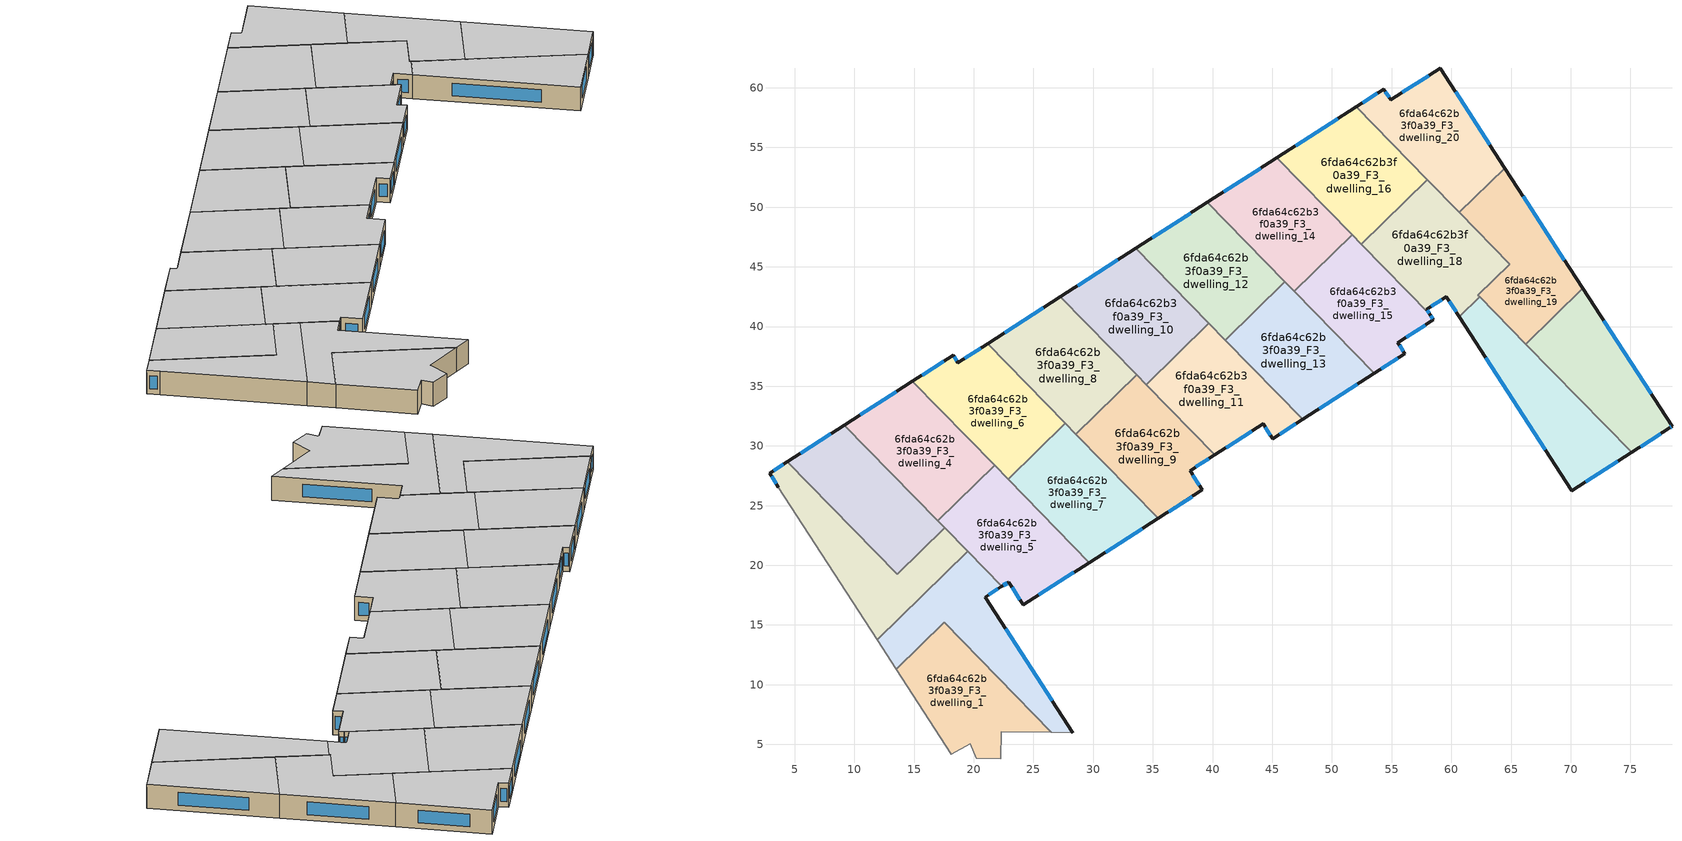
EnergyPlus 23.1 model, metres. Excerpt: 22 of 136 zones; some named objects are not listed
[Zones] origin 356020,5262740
6fda64c62b3f0a39_F3_dwelling_0
 floor to 6fda64c62b3f0a39_F2_dwelling_0 (EU_floor_Construction): 17.55,23.14 19.48,21.17 11.9,13.77 3.63,26.55 2.89,27.71 4.38,28.67 13.57,19.25 z9
 wall outside (EU_wall_Construction): 4.38,28.67 2.89,27.71 3.63,26.55 z9:12
 wall to 6fda64c62b3f0a39_F3_dwelling_2 (EU_wall_Construction): 17.55,23.14 13.57,19.25 4.38,28.67 z9:12
 wall to 6fda64c62b3f0a39_F3_dwelling_3 (EU_wall_Construction): 11.9,13.77 19.48,21.17 z9:12
 wall adiabatic (EU_wall_Construction): 3.63,26.55 11.9,13.77 z9:12
 wall to 6fda64c62b3f0a39_F3_dwelling_5 (EU_wall_Construction): 19.48,21.17 17.55,23.14 z9:12
 window (EU_Window_Construction): 3.06,27.44 3.46,26.82 / 4.03,28.45 3.24,27.94 z9.7:11.3
 ceiling to 6fda64c62b3f0a39_F4_dwelling_0 (EU_floor_Construction): 19.48,21.17 17.55,23.14 13.57,19.25 4.38,28.67 2.89,27.71 3.63,26.55 11.9,13.77 z12
6fda64c62b3f0a39_F3_dwelling_1
 floor to 6fda64c62b3f0a39_F2_dwelling_1 (EU_floor_Construction): 17.51,15.22 26.51,6.01 22.31,6.05 22.27,3.79 20.19,3.86 19.7,5.07 18.12,4.17 13.5,11.3 z9
 wall adiabatic (EU_wall_Construction): 13.5,11.3 18.12,4.17 19.7,5.07 20.19,3.86 22.27,3.79 22.31,6.05 26.51,6.01 z9:12
 wall to 6fda64c62b3f0a39_F3_dwelling_3 (EU_wall_Construction): 26.51,6.01 17.51,15.22 13.5,11.3 z9:12
 ceiling to 6fda64c62b3f0a39_F4_dwelling_1 (EU_floor_Construction): 26.51,6.01 17.51,15.22 13.5,11.3 18.12,4.17 19.7,5.07 20.19,3.86 22.27,3.79 22.31,6.05 z12
6fda64c62b3f0a39_F3_dwelling_10
 floor to 6fda64c62b3f0a39_F2_dwelling_10 (EU_floor_Construction): 33.55,46.54 39.69,40.26 34.43,35.12 27.24,42.48 z9
 wall outside (EU_wall_Construction): 33.55,46.54 27.24,42.48 z9:12
 wall to 6fda64c62b3f0a39_F3_dwelling_11 (EU_wall_Construction): 34.43,35.12 39.69,40.26 z9:12
 wall to 6fda64c62b3f0a39_F3_dwelling_12 (EU_wall_Construction): 39.69,40.26 33.55,46.54 z9:12
 wall to 6fda64c62b3f0a39_F3_dwelling_8 (EU_wall_Construction): 27.24,42.48 33.63,35.94 z9:12
 wall to 6fda64c62b3f0a39_F3_dwelling_9 (EU_wall_Construction): 33.63,35.94 34.43,35.12 z9:12
 window (EU_Window_Construction): 32.07,45.59 28.73,43.44 z9.7:11.3
 ceiling to 6fda64c62b3f0a39_F4_dwelling_10 (EU_floor_Construction): 39.69,40.26 33.55,46.54 27.24,42.48 34.43,35.12 z12
6fda64c62b3f0a39_F3_dwelling_11
 floor to 6fda64c62b3f0a39_F2_dwelling_11 (EU_floor_Construction): 39.69,40.26 47.54,32.22 45.03,30.61 44.24,31.86 40.17,29.25 34.43,35.12 z9
 wall outside (EU_wall_Construction): 40.17,29.25 44.24,31.86 45.03,30.61 47.54,32.22 z9:12
 wall to 6fda64c62b3f0a39_F3_dwelling_9 (EU_wall_Construction): 34.43,35.12 40.17,29.25 z9:12
 wall to 6fda64c62b3f0a39_F3_dwelling_13 (EU_wall_Construction): 47.54,32.22 41.05,38.87 z9:12
 wall to 6fda64c62b3f0a39_F3_dwelling_12 (EU_wall_Construction): 41.05,38.87 39.69,40.26 z9:12
 window (EU_Window_Construction): 41.13,29.86 43.28,31.24 / 45.62,30.99 46.95,31.84 / 44.42,31.56 44.85,30.9 z9.7:11.3
 ceiling to 6fda64c62b3f0a39_F4_dwelling_11 (EU_floor_Construction): 45.03,30.61 47.54,32.22 39.69,40.26 34.43,35.12 40.17,29.25 44.24,31.86 z12
6fda64c62b3f0a39_F3_dwelling_12
 floor to 6fda64c62b3f0a39_F2_dwelling_12 (EU_floor_Construction): 39.57,50.4 46.05,43.76 41.05,38.87 33.55,46.54 z9
 wall outside (EU_wall_Construction): 39.57,50.4 33.55,46.54 z9:12
 wall to 6fda64c62b3f0a39_F3_dwelling_13 (EU_wall_Construction): 41.05,38.87 46.05,43.76 z9:12
 wall to 6fda64c62b3f0a39_F3_dwelling_14 (EU_wall_Construction): 46.05,43.76 39.57,50.4 z9:12
 window (EU_Window_Construction): 38.15,49.49 34.97,47.45 z9.7:11.3
 ceiling to 6fda64c62b3f0a39_F4_dwelling_12 (EU_floor_Construction): 46.05,43.76 39.57,50.4 33.55,46.54 41.05,38.87 z12
6fda64c62b3f0a39_F3_dwelling_13
 floor to 6fda64c62b3f0a39_F2_dwelling_13 (EU_floor_Construction): 46.05,43.76 53.55,36.08 47.54,32.22 41.05,38.87 z9
 wall outside (EU_wall_Construction): 47.54,32.22 53.55,36.08 z9:12
 wall to 6fda64c62b3f0a39_F3_dwelling_15 (EU_wall_Construction): 53.55,36.08 46.83,42.96 z9:12
 wall to 6fda64c62b3f0a39_F3_dwelling_14 (EU_wall_Construction): 46.83,42.96 46.05,43.76 z9:12
 window (EU_Window_Construction): 48.95,33.13 52.14,35.18 z9.7:11.3
 ceiling to 6fda64c62b3f0a39_F4_dwelling_13 (EU_floor_Construction): 53.55,36.08 46.05,43.76 41.05,38.87 47.54,32.22 z12
6fda64c62b3f0a39_F3_dwelling_14
 floor to 6fda64c62b3f0a39_F2_dwelling_14 (EU_floor_Construction): 45.39,54.15 51.68,47.7 46.83,42.96 39.57,50.4 z9
 wall outside (EU_wall_Construction): 45.39,54.15 39.57,50.4 z9:12
 wall to 6fda64c62b3f0a39_F3_dwelling_15 (EU_wall_Construction): 46.83,42.96 51.68,47.7 z9:12
 wall to 6fda64c62b3f0a39_F3_dwelling_16 (EU_wall_Construction): 51.68,47.7 45.39,54.15 z9:12
 window (EU_Window_Construction): 44.02,53.27 40.93,51.28 z9.7:11.3
 ceiling to 6fda64c62b3f0a39_F4_dwelling_14 (EU_floor_Construction): 51.68,47.7 45.39,54.15 39.57,50.4 46.83,42.96 z12
6fda64c62b3f0a39_F3_dwelling_15
 floor to 6fda64c62b3f0a39_F2_dwelling_15 (EU_floor_Construction): 58.2,41.03 58.5,40.56 55.53,38.64 56.11,37.74 53.55,36.08 46.83,42.96 51.68,47.7 z9
 wall outside (EU_wall_Construction): 53.55,36.08 56.11,37.74 55.53,38.64 58.5,40.56 58.2,41.03 z9:12
 wall to 6fda64c62b3f0a39_F3_dwelling_18 (EU_wall_Construction): 58.2,41.03 52.46,46.9 z9:12
 wall to 6fda64c62b3f0a39_F3_dwelling_16 (EU_wall_Construction): 52.46,46.9 51.68,47.7 z9:12
 window (EU_Window_Construction): 55.97,37.95 55.66,38.43 / 54.15,36.47 55.51,37.35 / 58.43,40.67 58.27,40.92 / 56.22,39.09 57.8,40.11 z9.7:11.3
 ceiling to 6fda64c62b3f0a39_F4_dwelling_15 (EU_floor_Construction): 56.11,37.74 55.53,38.64 58.5,40.56 58.2,41.03 51.68,47.7 46.83,42.96 53.55,36.08 z12
6fda64c62b3f0a39_F3_dwelling_16
 floor to 6fda64c62b3f0a39_F2_dwelling_16 (EU_floor_Construction): 52.03,58.41 58,52.3 52.47,46.9 45.39,54.15 z9
 wall outside (EU_wall_Construction): 52.03,58.41 45.39,54.15 z9:12
 wall to 6fda64c62b3f0a39_F3_dwelling_18 (EU_wall_Construction): 52.47,46.9 58,52.3 z9:12
 wall to 6fda64c62b3f0a39_F3_dwelling_20 (EU_wall_Construction): 58,52.3 52.03,58.41 z9:12
 window (EU_Window_Construction): 50.47,57.41 46.95,55.15 z9.7:11.3
 ceiling to 6fda64c62b3f0a39_F4_dwelling_16 (EU_floor_Construction): 58,52.3 52.03,58.41 45.39,54.15 52.47,46.9 z12
6fda64c62b3f0a39_F3_dwelling_17
 floor to 6fda64c62b3f0a39_F2_dwelling_17 (EU_floor_Construction): 62.37,42.49 75.1,29.46 70.1,26.25 60.67,40.83 z9
 wall outside (EU_wall_Construction): 60.67,40.83 70.1,26.25 75.1,29.46 z9:12
 wall to 6fda64c62b3f0a39_F3_dwelling_18 (EU_wall_Construction): 62.37,42.49 60.67,40.83 z9:12
 wall to 6fda64c62b3f0a39_F3_dwelling_21 (EU_wall_Construction): 75.1,29.46 66.24,38.53 z9:12
 wall to 6fda64c62b3f0a39_F3_dwelling_19 (EU_wall_Construction): 66.24,38.53 62.37,42.49 z9:12
 window (EU_Window_Construction): 62.89,37.4 67.89,29.67 / 71.28,27 73.93,28.71 z9.7:11.3
 ceiling to 6fda64c62b3f0a39_F4_dwelling_17 (EU_floor_Construction): 75.1,29.46 62.37,42.49 60.67,40.83 70.1,26.25 z12
6fda64c62b3f0a39_F3_dwelling_18
 floor to 6fda64c62b3f0a39_F2_dwelling_18 (EU_floor_Construction): 58,52.3 64.9,45.24 62.23,42.63 62.37,42.49 60.67,40.83 59.58,42.51 57.93,41.45 58.2,41.03 52.47,46.9 z9
 wall outside (EU_wall_Construction): 58.2,41.03 57.93,41.45 59.58,42.51 60.67,40.83 z9:12
 wall to 6fda64c62b3f0a39_F3_dwelling_19 (EU_wall_Construction): 62.37,42.49 62.23,42.63 64.9,45.24 60.68,49.56 z9:12
 wall to 6fda64c62b3f0a39_F3_dwelling_20 (EU_wall_Construction): 60.68,49.56 58,52.3 z9:12
 window (EU_Window_Construction): 59.84,42.11 60.42,41.22 / 58.32,41.7 59.2,42.26 / 58.14,41.13 57.99,41.35 z9.7:11.3
 ceiling to 6fda64c62b3f0a39_F4_dwelling_18 (EU_floor_Construction): 62.37,42.49 62.23,42.63 64.9,45.24 58,52.3 52.47,46.9 58.2,41.03 57.93,41.45 59.58,42.51 60.67,40.83 z12
6fda64c62b3f0a39_F3_dwelling_19
 floor to 6fda64c62b3f0a39_F2_dwelling_19 (EU_floor_Construction): 64.49,53.28 71.01,43.2 66.24,38.54 62.23,42.63 64.9,45.24 60.68,49.56 z9
 wall outside (EU_wall_Construction): 71.01,43.2 64.49,53.28 z9:12
 wall to 6fda64c62b3f0a39_F3_dwelling_20 (EU_wall_Construction): 64.49,53.28 60.68,49.56 z9:12
 wall to 6fda64c62b3f0a39_F3_dwelling_21 (EU_wall_Construction): 66.24,38.54 71.01,43.2 z9:12
 window (EU_Window_Construction): 69.48,45.57 66.02,50.91 z9.7:11.3
 ceiling to 6fda64c62b3f0a39_F4_dwelling_19 (EU_floor_Construction): 71.01,43.2 64.49,53.28 60.68,49.56 64.9,45.24 62.23,42.63 66.24,38.54 z12
6fda64c62b3f0a39_F3_dwelling_2
 floor to 6fda64c62b3f0a39_F2_dwelling_2 (EU_floor_Construction): 9.15,31.74 17.55,23.14 13.57,19.25 4.38,28.67 z9
 wall outside (EU_wall_Construction): 9.15,31.74 4.38,28.67 z9:12
 wall to 6fda64c62b3f0a39_F3_dwelling_4 (EU_wall_Construction): 16.99,23.72 9.15,31.74 z9:12
 wall to 6fda64c62b3f0a39_F3_dwelling_5 (EU_wall_Construction): 17.55,23.14 16.99,23.72 z9:12
 window (EU_Window_Construction): 8.03,31.02 5.5,29.39 z9.7:11.3
 ceiling to 6fda64c62b3f0a39_F4_dwelling_2 (EU_floor_Construction): 17.55,23.14 9.15,31.74 4.38,28.67 13.57,19.25 z12
6fda64c62b3f0a39_F3_dwelling_20
 floor to 6fda64c62b3f0a39_F2_dwelling_20 (EU_floor_Construction): 59.08,61.65 64.49,53.28 60.68,49.56 52.03,58.41 54.34,59.9 54.93,58.98 z9
 wall outside (EU_wall_Construction): 64.49,53.28 59.08,61.65 54.93,58.98 54.34,59.9 52.03,58.41 z9:12
 window (EU_Window_Construction): 54.79,59.2 54.48,59.68 / 58.11,61.02 55.9,59.61 / 63.22,55.25 60.35,59.68 / 53.8,59.55 52.57,58.76 z9.7:11.3
 ceiling to 6fda64c62b3f0a39_F4_dwelling_20 (EU_floor_Construction): 64.49,53.28 59.08,61.65 54.93,58.98 54.34,59.9 52.03,58.41 60.68,49.56 z12
6fda64c62b3f0a39_F3_dwelling_21
 floor to 6fda64c62b3f0a39_F2_dwelling_21 (EU_floor_Construction): 71.01,43.2 78.49,31.64 78.3,31.52 75.1,29.46 66.24,38.54 z9
 wall outside (EU_wall_Construction): 75.1,29.46 78.3,31.52 78.49,31.64 71.01,43.2 z9:12
 window (EU_Window_Construction): 76.73,34.35 72.77,40.48 / 78.34,31.54 78.44,31.61 / 75.85,29.94 77.55,31.03 z9.7:11.3
 ceiling to 6fda64c62b3f0a39_F4_dwelling_21 (EU_floor_Construction): 78.3,31.52 78.49,31.64 71.01,43.2 66.24,38.54 75.1,29.46 z12
6fda64c62b3f0a39_F3_dwelling_3
 floor to 6fda64c62b3f0a39_F2_dwelling_3 (EU_floor_Construction): 22.35,18.23 20.94,17.33 28.27,6 26.51,6.01 17.51,15.22 13.5,11.3 11.9,13.77 19.48,21.17 z9
 wall outside (EU_wall_Construction): 28.27,6 20.94,17.33 22.35,18.23 z9:12
 wall adiabatic (EU_wall_Construction): 11.9,13.77 13.5,11.3 / 26.51,6.01 28.27,6 z9:12
 wall to 6fda64c62b3f0a39_F3_dwelling_5 (EU_wall_Construction): 22.35,18.23 19.48,21.17 z9:12
 window (EU_Window_Construction): 21.27,17.54 22.02,18.02 / 26.55,8.66 22.66,14.67 z9.7:11.3
 ceiling to 6fda64c62b3f0a39_F4_dwelling_3 (EU_floor_Construction): 28.27,6 20.94,17.33 22.35,18.23 19.48,21.17 11.9,13.77 13.5,11.3 17.51,15.22 26.51,6.01 z12
6fda64c62b3f0a39_F3_dwelling_4
 floor to 6fda64c62b3f0a39_F2_dwelling_4 (EU_floor_Construction): 14.86,35.41 21.75,28.37 16.99,23.72 9.15,31.74 z9
 wall outside (EU_wall_Construction): 14.86,35.41 9.15,31.74 z9:12
 wall to 6fda64c62b3f0a39_F3_dwelling_5 (EU_wall_Construction): 16.99,23.72 21.75,28.37 z9:12
 wall to 6fda64c62b3f0a39_F3_dwelling_6 (EU_wall_Construction): 21.75,28.37 14.86,35.41 z9:12
 window (EU_Window_Construction): 13.52,34.55 10.49,32.6 z9.7:11.3
 ceiling to 6fda64c62b3f0a39_F4_dwelling_4 (EU_floor_Construction): 21.75,28.37 14.86,35.41 9.15,31.74 16.99,23.72 z12
6fda64c62b3f0a39_F3_dwelling_5
 floor to 6fda64c62b3f0a39_F2_dwelling_5 (EU_floor_Construction): 21.75,28.37 29.69,20.23 24.16,16.68 22.92,18.59 22.35,18.23 16.99,23.72 z9
 wall outside (EU_wall_Construction): 22.35,18.23 22.92,18.59 24.16,16.68 29.69,20.23 z9:12
 wall to 6fda64c62b3f0a39_F3_dwelling_7 (EU_wall_Construction): 29.69,20.23 22.87,27.22 z9:12
 wall to 6fda64c62b3f0a39_F3_dwelling_6 (EU_wall_Construction): 22.87,27.22 21.75,28.37 z9:12
 window (EU_Window_Construction): 23.21,18.14 23.87,17.13 / 22.48,18.31 22.78,18.51 / 25.46,17.52 28.39,19.4 z9.7:11.3
 ceiling to 6fda64c62b3f0a39_F4_dwelling_5 (EU_floor_Construction): 29.69,20.23 21.75,28.37 16.99,23.72 22.35,18.23 22.92,18.59 24.16,16.68 z12
6fda64c62b3f0a39_F3_dwelling_6
 floor to 6fda64c62b3f0a39_F2_dwelling_6 (EU_floor_Construction): 21.15,38.57 27.66,31.9 22.87,27.22 14.86,35.41 18.27,37.6 18.67,36.98 z9
 wall outside (EU_wall_Construction): 21.15,38.57 18.67,36.98 18.27,37.6 14.86,35.41 z9:12
 wall to 6fda64c62b3f0a39_F3_dwelling_7 (EU_wall_Construction): 22.87,27.22 27.66,31.9 z9:12
 wall to 6fda64c62b3f0a39_F3_dwelling_8 (EU_wall_Construction): 27.66,31.9 21.15,38.57 z9:12
 window (EU_Window_Construction): 17.47,37.09 15.66,35.93 / 18.58,37.12 18.36,37.45 / 20.57,38.19 19.26,37.35 z9.7:11.3
 ceiling to 6fda64c62b3f0a39_F4_dwelling_6 (EU_floor_Construction): 27.66,31.9 21.15,38.57 18.67,36.98 18.27,37.6 14.86,35.41 22.87,27.22 z12
6fda64c62b3f0a39_F3_dwelling_7
 floor to 6fda64c62b3f0a39_F2_dwelling_7 (EU_floor_Construction): 27.66,31.9 35.45,23.93 29.69,20.23 22.87,27.22 z9
 wall outside (EU_wall_Construction): 29.69,20.23 35.45,23.93 z9:12
 wall to 6fda64c62b3f0a39_F3_dwelling_9 (EU_wall_Construction): 35.45,23.93 28.56,30.98 z9:12
 wall to 6fda64c62b3f0a39_F3_dwelling_8 (EU_wall_Construction): 28.56,30.99 27.66,31.9 z9:12
 window (EU_Window_Construction): 31.04,21.1 34.09,23.06 z9.7:11.3
 ceiling to 6fda64c62b3f0a39_F4_dwelling_7 (EU_floor_Construction): 35.45,23.93 27.66,31.9 22.87,27.22 29.69,20.23 z12
6fda64c62b3f0a39_F3_dwelling_8
 floor to 6fda64c62b3f0a39_F2_dwelling_8 (EU_floor_Construction): 27.24,42.48 33.63,35.94 28.56,30.99 21.15,38.57 z9
 wall outside (EU_wall_Construction): 27.24,42.48 21.15,38.57 z9:12
 wall to 6fda64c62b3f0a39_F3_dwelling_9 (EU_wall_Construction): 28.56,30.99 33.63,35.94 z9:12
 window (EU_Window_Construction): 25.81,41.56 22.58,39.49 z9.7:11.3
 ceiling to 6fda64c62b3f0a39_F4_dwelling_8 (EU_floor_Construction): 33.63,35.94 27.24,42.48 21.15,38.57 28.56,30.99 z12
6fda64c62b3f0a39_F3_dwelling_9
 floor to 6fda64c62b3f0a39_F2_dwelling_9 (EU_floor_Construction): 33.63,35.94 40.17,29.25 38.11,27.93 39.15,26.31 35.45,23.93 28.56,30.99 z9
 wall outside (EU_wall_Construction): 35.45,23.93 39.15,26.31 38.11,27.93 40.17,29.25 z9:12
 window (EU_Window_Construction): 36.32,24.49 38.28,25.75 / 38.6,28.24 39.69,28.94 / 38.91,26.69 38.36,27.55 z9.7:11.3
 ceiling to 6fda64c62b3f0a39_F4_dwelling_9 (EU_floor_Construction): 39.15,26.31 38.11,27.93 40.17,29.25 33.63,35.94 28.56,30.99 35.45,23.93 z12
[Building]
EU S2 Campaign: North Axis=0; Terrain=City; Solar Distribution=FullExterior
[Site:Location]
Budapest.Ferenc.Liszt.Intl.AP: Latitude=47.437; Longitude=19.256; Time Zone=1; Elevation=185
[SizingPeriod:WeatherFileDays]
AnnualSizingPeriod: Begin Month=1; Begin Day of Month=1; End Month=12; End Day of Month=31; Day of Week for Start Day=Monday; Use Weather File Daylight Saving Period=No; Use Weather File Rain and Snow Indicators=No
[MATERIAL]
EU_InternalMass_Material: Roughness=MediumRough; Thickness=0.1; Conductivity=1; Density=1800; Specific Heat=900; Thermal Absorptance=0.9; Solar Absorptance=0.7; Visible Absorptance=0.7
[MATERIAL:NOMASS] Roughness=MediumRough; Thermal Absorptance=0.9; Solar Absorptance=0.7; Visible Absorptance=0.7
Name | Thermal Resistance
EU_wall_NoMass | 0.832559
EU_floor_NoMass | 0.872794
[WINDOWMATERIAL:SIMPLEGLAZINGSYSTEM]
EU_Window_SimpleGlazing: UFactor=2.79869; Solar Heat Gain Coefficient=0.75; Visible Transmittance=0.75
[CONSTRUCTION]
EU_wall_Construction: EU_wall_NoMass
EU_floor_Construction: EU_floor_NoMass
EU_Window_Construction: EU_Window_SimpleGlazing
EU_InternalMass_Construction: EU_InternalMass_Material
[ZONE] Type=1; Multiplier=1; Ceiling Height=autocalculate; Floor Area=autocalculate; Part of Total Floor Area=Yes
Name | Volume
6fda64c62b3f0a39_F3_dwelling_0; 6fda64c62b3f0a39_F3_dwelling_11 | 210.148
6fda64c62b3f0a39_F3_dwelling_1 | 210.144
6fda64c62b3f0a39_F3_dwelling_10; 6fda64c62b3f0a39_F3_dwelling_4 | 210.167
6fda64c62b3f0a39_F3_dwelling_12; 6fda64c62b3f0a39_F3_dwelling_7 | 210.133
6fda64c62b3f0a39_F3_dwelling_13 | 210.122
6fda64c62b3f0a39_F3_dwelling_14 | 197.47
6fda64c62b3f0a39_F3_dwelling_15 | 197.457
6fda64c62b3f0a39_F3_dwelling_16 | 216.48
6fda64c62b3f0a39_F3_dwelling_17 | 219.676
6fda64c62b3f0a39_F3_dwelling_18 | 219.637
6fda64c62b3f0a39_F3_dwelling_19 | 210.173
6fda64c62b3f0a39_F3_dwelling_2 | 210.112
6fda64c62b3f0a39_F3_dwelling_20 | 210.158
6fda64c62b3f0a39_F3_dwelling_21 | 210.152
6fda64c62b3f0a39_F3_dwelling_3 | 210.153
6fda64c62b3f0a39_F3_dwelling_5 | 210.151
6fda64c62b3f0a39_F3_dwelling_6; 6fda64c62b3f0a39_F3_dwelling_8 | 210.141
6fda64c62b3f0a39_F3_dwelling_9 | 210.126
[INTERNALMASS] Construction=EU_InternalMass_Construction
Name | Zone or ZoneList | Surface Area
6fda64c62b3f0a39_F3_dwelling_0_EU_InternalMass | 6fda64c62b3f0a39_F3_dwelling_0 | 70.0491
6fda64c62b3f0a39_F3_dwelling_1_EU_InternalMass | 6fda64c62b3f0a39_F3_dwelling_1 | 70.0477
6fda64c62b3f0a39_F3_dwelling_2_EU_InternalMass | 6fda64c62b3f0a39_F3_dwelling_2 | 70.0363
6fda64c62b3f0a39_F3_dwelling_3_EU_InternalMass | 6fda64c62b3f0a39_F3_dwelling_3 | 70.0534
6fda64c62b3f0a39_F3_dwelling_4_EU_InternalMass | 6fda64c62b3f0a39_F3_dwelling_4 | 70.0542
6fda64c62b3f0a39_F3_dwelling_5_EU_InternalMass | 6fda64c62b3f0a39_F3_dwelling_5 | 70.0494
6fda64c62b3f0a39_F3_dwelling_6_EU_InternalMass | 6fda64c62b3f0a39_F3_dwelling_6 | 70.0471
6fda64c62b3f0a39_F3_dwelling_7_EU_InternalMass | 6fda64c62b3f0a39_F3_dwelling_7 | 70.0452
6fda64c62b3f0a39_F3_dwelling_8_EU_InternalMass | 6fda64c62b3f0a39_F3_dwelling_8 | 70.0474
6fda64c62b3f0a39_F3_dwelling_9_EU_InternalMass | 6fda64c62b3f0a39_F3_dwelling_9 | 70.0411
6fda64c62b3f0a39_F3_dwelling_10_EU_InternalMass | 6fda64c62b3f0a39_F3_dwelling_10 | 70.0572
6fda64c62b3f0a39_F3_dwelling_11_EU_InternalMass | 6fda64c62b3f0a39_F3_dwelling_11 | 70.0484
6fda64c62b3f0a39_F3_dwelling_12_EU_InternalMass | 6fda64c62b3f0a39_F3_dwelling_12 | 70.0438
6fda64c62b3f0a39_F3_dwelling_13_EU_InternalMass | 6fda64c62b3f0a39_F3_dwelling_13 | 70.0416
6fda64c62b3f0a39_F3_dwelling_14_EU_InternalMass | 6fda64c62b3f0a39_F3_dwelling_14 | 65.8216
6fda64c62b3f0a39_F3_dwelling_15_EU_InternalMass | 6fda64c62b3f0a39_F3_dwelling_15 | 65.8185
6fda64c62b3f0a39_F3_dwelling_16_EU_InternalMass | 6fda64c62b3f0a39_F3_dwelling_16 | 72.1587
6fda64c62b3f0a39_F3_dwelling_17_EU_InternalMass | 6fda64c62b3f0a39_F3_dwelling_17 | 73.2272
6fda64c62b3f0a39_F3_dwelling_18_EU_InternalMass | 6fda64c62b3f0a39_F3_dwelling_18 | 73.2133
6fda64c62b3f0a39_F3_dwelling_19_EU_InternalMass | 6fda64c62b3f0a39_F3_dwelling_19 | 70.058
6fda64c62b3f0a39_F3_dwelling_20_EU_InternalMass | 6fda64c62b3f0a39_F3_dwelling_20 | 70.0532
6fda64c62b3f0a39_F3_dwelling_21_EU_InternalMass | 6fda64c62b3f0a39_F3_dwelling_21 | 70.0486
[OTHEREQUIPMENT] Fuel Type=Electricity; Design Level Calculation Method=Watts/Area; Power per Zone Floor Area=1; Fraction Latent=0; Fraction Radiant=0; Fraction Lost=0; Carbon Dioxide Generation Rate=0; EndUse Subcategory=EU_Step8_InternalGains
Name | Zone or ZoneList or Space or SpaceList | Schedule
EU_Step8_InternalGain_6fda64c62b3f0a39_F3_dwelling_0_f000 | 6fda64c62b3f0a39_F3_dwelling_0 | EU_Step8_GainSchedule_6fda64c62b3f0a39_F3_dwelling_0_f000
EU_Step8_InternalGain_6fda64c62b3f0a39_F3_dwelling_1_f000 | 6fda64c62b3f0a39_F3_dwelling_1 | EU_Step8_GainSchedule_6fda64c62b3f0a39_F3_dwelling_1_f000
EU_Step8_InternalGain_6fda64c62b3f0a39_F3_dwelling_2_f000 | 6fda64c62b3f0a39_F3_dwelling_2 | EU_Step8_GainSchedule_6fda64c62b3f0a39_F3_dwelling_2_f000
EU_Step8_InternalGain_6fda64c62b3f0a39_F3_dwelling_3_f000 | 6fda64c62b3f0a39_F3_dwelling_3 | EU_Step8_GainSchedule_6fda64c62b3f0a39_F3_dwelling_3_f000
EU_Step8_InternalGain_6fda64c62b3f0a39_F3_dwelling_4_f000 | 6fda64c62b3f0a39_F3_dwelling_4 | EU_Step8_GainSchedule_6fda64c62b3f0a39_F3_dwelling_4_f000
EU_Step8_InternalGain_6fda64c62b3f0a39_F3_dwelling_5_f000 | 6fda64c62b3f0a39_F3_dwelling_5 | EU_Step8_GainSchedule_6fda64c62b3f0a39_F3_dwelling_5_f000
EU_Step8_InternalGain_6fda64c62b3f0a39_F3_dwelling_6_f000 | 6fda64c62b3f0a39_F3_dwelling_6 | EU_Step8_GainSchedule_6fda64c62b3f0a39_F3_dwelling_6_f000
EU_Step8_InternalGain_6fda64c62b3f0a39_F3_dwelling_7_f000 | 6fda64c62b3f0a39_F3_dwelling_7 | EU_Step8_GainSchedule_6fda64c62b3f0a39_F3_dwelling_7_f000
EU_Step8_InternalGain_6fda64c62b3f0a39_F3_dwelling_8_f000 | 6fda64c62b3f0a39_F3_dwelling_8 | EU_Step8_GainSchedule_6fda64c62b3f0a39_F3_dwelling_8_f000
EU_Step8_InternalGain_6fda64c62b3f0a39_F3_dwelling_9_f000 | 6fda64c62b3f0a39_F3_dwelling_9 | EU_Step8_GainSchedule_6fda64c62b3f0a39_F3_dwelling_9_f000
EU_Step8_InternalGain_6fda64c62b3f0a39_F3_dwelling_10_f000 | 6fda64c62b3f0a39_F3_dwelling_10 | EU_Step8_GainSchedule_6fda64c62b3f0a39_F3_dwelling_10_f000
EU_Step8_InternalGain_6fda64c62b3f0a39_F3_dwelling_11_f000 | 6fda64c62b3f0a39_F3_dwelling_11 | EU_Step8_GainSchedule_6fda64c62b3f0a39_F3_dwelling_11_f000
EU_Step8_InternalGain_6fda64c62b3f0a39_F3_dwelling_12_f000 | 6fda64c62b3f0a39_F3_dwelling_12 | EU_Step8_GainSchedule_6fda64c62b3f0a39_F3_dwelling_12_f000
EU_Step8_InternalGain_6fda64c62b3f0a39_F3_dwelling_13_f000 | 6fda64c62b3f0a39_F3_dwelling_13 | EU_Step8_GainSchedule_6fda64c62b3f0a39_F3_dwelling_13_f000
EU_Step8_InternalGain_6fda64c62b3f0a39_F3_dwelling_14_f000 | 6fda64c62b3f0a39_F3_dwelling_14 | EU_Step8_GainSchedule_6fda64c62b3f0a39_F3_dwelling_14_f000
EU_Step8_InternalGain_6fda64c62b3f0a39_F3_dwelling_15_f000 | 6fda64c62b3f0a39_F3_dwelling_15 | EU_Step8_GainSchedule_6fda64c62b3f0a39_F3_dwelling_15_f000
EU_Step8_InternalGain_6fda64c62b3f0a39_F3_dwelling_16_f000 | 6fda64c62b3f0a39_F3_dwelling_16 | EU_Step8_GainSchedule_6fda64c62b3f0a39_F3_dwelling_16_f000
EU_Step8_InternalGain_6fda64c62b3f0a39_F3_dwelling_17_f000 | 6fda64c62b3f0a39_F3_dwelling_17 | EU_Step8_GainSchedule_6fda64c62b3f0a39_F3_dwelling_17_f000
EU_Step8_InternalGain_6fda64c62b3f0a39_F3_dwelling_18_f000 | 6fda64c62b3f0a39_F3_dwelling_18 | EU_Step8_GainSchedule_6fda64c62b3f0a39_F3_dwelling_18_f000
EU_Step8_InternalGain_6fda64c62b3f0a39_F3_dwelling_19_f000 | 6fda64c62b3f0a39_F3_dwelling_19 | EU_Step8_GainSchedule_6fda64c62b3f0a39_F3_dwelling_19_f000
EU_Step8_InternalGain_6fda64c62b3f0a39_F3_dwelling_20_f000 | 6fda64c62b3f0a39_F3_dwelling_20 | EU_Step8_GainSchedule_6fda64c62b3f0a39_F3_dwelling_20_f000
EU_Step8_InternalGain_6fda64c62b3f0a39_F3_dwelling_21_f000 | 6fda64c62b3f0a39_F3_dwelling_21 | EU_Step8_GainSchedule_6fda64c62b3f0a39_F3_dwelling_21_f000
[ZONEVENTILATION:DESIGNFLOWRATE] Schedule=EU_AlwaysOn; Design Flow Rate Calculation Method=AirChanges/Hour; Air Changes per Hour=0.475469; Ventilation Type=Natural; Fan Pressure Rise=0; Fan Total Efficiency=1; Constant Term Coefficient=1; Temperature Term Coefficient=0; Velocity Term Coefficient=0; Velocity Squared Term Coefficient=0; Minimum Indoor Temperature=-100; Maximum Indoor Temperature=100; Delta Temperature=-100; Minimum Outdoor Temperature=-100; Maximum Outdoor Temperature=100; Maximum Wind Speed=40
Name | Zone or ZoneList or Space or SpaceList
EU_ConstantAir_6fda64c62b3f0a39_F3_dwelling_0 | 6fda64c62b3f0a39_F3_dwelling_0
EU_ConstantAir_6fda64c62b3f0a39_F3_dwelling_1 | 6fda64c62b3f0a39_F3_dwelling_1
EU_ConstantAir_6fda64c62b3f0a39_F3_dwelling_2 | 6fda64c62b3f0a39_F3_dwelling_2
EU_ConstantAir_6fda64c62b3f0a39_F3_dwelling_3 | 6fda64c62b3f0a39_F3_dwelling_3
EU_ConstantAir_6fda64c62b3f0a39_F3_dwelling_4 | 6fda64c62b3f0a39_F3_dwelling_4
EU_ConstantAir_6fda64c62b3f0a39_F3_dwelling_5 | 6fda64c62b3f0a39_F3_dwelling_5
EU_ConstantAir_6fda64c62b3f0a39_F3_dwelling_6 | 6fda64c62b3f0a39_F3_dwelling_6
EU_ConstantAir_6fda64c62b3f0a39_F3_dwelling_7 | 6fda64c62b3f0a39_F3_dwelling_7
EU_ConstantAir_6fda64c62b3f0a39_F3_dwelling_8 | 6fda64c62b3f0a39_F3_dwelling_8
EU_ConstantAir_6fda64c62b3f0a39_F3_dwelling_9 | 6fda64c62b3f0a39_F3_dwelling_9
EU_ConstantAir_6fda64c62b3f0a39_F3_dwelling_10 | 6fda64c62b3f0a39_F3_dwelling_10
EU_ConstantAir_6fda64c62b3f0a39_F3_dwelling_11 | 6fda64c62b3f0a39_F3_dwelling_11
EU_ConstantAir_6fda64c62b3f0a39_F3_dwelling_12 | 6fda64c62b3f0a39_F3_dwelling_12
EU_ConstantAir_6fda64c62b3f0a39_F3_dwelling_13 | 6fda64c62b3f0a39_F3_dwelling_13
EU_ConstantAir_6fda64c62b3f0a39_F3_dwelling_14 | 6fda64c62b3f0a39_F3_dwelling_14
EU_ConstantAir_6fda64c62b3f0a39_F3_dwelling_15 | 6fda64c62b3f0a39_F3_dwelling_15
EU_ConstantAir_6fda64c62b3f0a39_F3_dwelling_16 | 6fda64c62b3f0a39_F3_dwelling_16
EU_ConstantAir_6fda64c62b3f0a39_F3_dwelling_17 | 6fda64c62b3f0a39_F3_dwelling_17
EU_ConstantAir_6fda64c62b3f0a39_F3_dwelling_18 | 6fda64c62b3f0a39_F3_dwelling_18
EU_ConstantAir_6fda64c62b3f0a39_F3_dwelling_19 | 6fda64c62b3f0a39_F3_dwelling_19
EU_ConstantAir_6fda64c62b3f0a39_F3_dwelling_20 | 6fda64c62b3f0a39_F3_dwelling_20
EU_ConstantAir_6fda64c62b3f0a39_F3_dwelling_21 | 6fda64c62b3f0a39_F3_dwelling_21
[HVACTEMPLATE:ZONE:IDEALLOADSAIRSYSTEM] System Availability Schedule=EU_AlwaysOn; Maximum Heating Supply Air Temperature=50; Minimum Cooling Supply Air Temperature=13; Maximum Heating Supply Air Humidity Ratio=0.0156; Minimum Cooling Supply Air Humidity Ratio=0.0077; Heating Limit=NoLimit; Cooling Limit=NoLimit; Heating Availability Schedule=EU_AlwaysOn; Cooling Availability Schedule=EU_CoolingOff; Dehumidification Control Type=ConstantSensibleHeatRatio; Cooling Sensible Heat Ratio=0.7; Dehumidification Setpoint=60; Humidification Control Type=None; Humidification Setpoint=30; Outdoor Air Method=None; Outdoor Air Flow Rate per Person=0.00944; Outdoor Air Flow Rate per Zone Floor Area=0; Outdoor Air Flow Rate per Zone=0; Demand Controlled Ventilation Type=None; Outdoor Air Economizer Type=NoEconomizer; Heat Recovery Type=None; Sensible Heat Recovery Effectiveness=0.7; Latent Heat Recovery Effectiveness=0.65
Name | Template Thermostat
6fda64c62b3f0a39_F3_dwelling_0 | EU_HeatOnly_6fda64c62b3f0a39_F3_dwelling_0
6fda64c62b3f0a39_F3_dwelling_1 | EU_HeatOnly_6fda64c62b3f0a39_F3_dwelling_1
6fda64c62b3f0a39_F3_dwelling_2 | EU_HeatOnly_6fda64c62b3f0a39_F3_dwelling_2
6fda64c62b3f0a39_F3_dwelling_3 | EU_HeatOnly_6fda64c62b3f0a39_F3_dwelling_3
6fda64c62b3f0a39_F3_dwelling_4 | EU_HeatOnly_6fda64c62b3f0a39_F3_dwelling_4
6fda64c62b3f0a39_F3_dwelling_5 | EU_HeatOnly_6fda64c62b3f0a39_F3_dwelling_5
6fda64c62b3f0a39_F3_dwelling_6 | EU_HeatOnly_6fda64c62b3f0a39_F3_dwelling_6
6fda64c62b3f0a39_F3_dwelling_7 | EU_HeatOnly_6fda64c62b3f0a39_F3_dwelling_7
6fda64c62b3f0a39_F3_dwelling_8 | EU_HeatOnly_6fda64c62b3f0a39_F3_dwelling_8
6fda64c62b3f0a39_F3_dwelling_9 | EU_HeatOnly_6fda64c62b3f0a39_F3_dwelling_9
6fda64c62b3f0a39_F3_dwelling_10 | EU_HeatOnly_6fda64c62b3f0a39_F3_dwelling_10
6fda64c62b3f0a39_F3_dwelling_11 | EU_HeatOnly_6fda64c62b3f0a39_F3_dwelling_11
6fda64c62b3f0a39_F3_dwelling_12 | EU_HeatOnly_6fda64c62b3f0a39_F3_dwelling_12
6fda64c62b3f0a39_F3_dwelling_13 | EU_HeatOnly_6fda64c62b3f0a39_F3_dwelling_13
6fda64c62b3f0a39_F3_dwelling_14 | EU_HeatOnly_6fda64c62b3f0a39_F3_dwelling_14
6fda64c62b3f0a39_F3_dwelling_15 | EU_HeatOnly_6fda64c62b3f0a39_F3_dwelling_15
6fda64c62b3f0a39_F3_dwelling_16 | EU_HeatOnly_6fda64c62b3f0a39_F3_dwelling_16
6fda64c62b3f0a39_F3_dwelling_17 | EU_HeatOnly_6fda64c62b3f0a39_F3_dwelling_17
6fda64c62b3f0a39_F3_dwelling_18 | EU_HeatOnly_6fda64c62b3f0a39_F3_dwelling_18
6fda64c62b3f0a39_F3_dwelling_19 | EU_HeatOnly_6fda64c62b3f0a39_F3_dwelling_19
6fda64c62b3f0a39_F3_dwelling_20 | EU_HeatOnly_6fda64c62b3f0a39_F3_dwelling_20
6fda64c62b3f0a39_F3_dwelling_21 | EU_HeatOnly_6fda64c62b3f0a39_F3_dwelling_21
[SIZING:ZONE] Zone Cooling Design Supply Air Temperature Input Method=SupplyAirTemperature; Zone Cooling Design Supply Air Temperature=13; Zone Heating Design Supply Air Temperature Input Method=SupplyAirTemperature; Zone Heating Design Supply Air Temperature=50; Zone Cooling Design Supply Air Humidity Ratio=0.008; Zone Heating Design Supply Air Humidity Ratio=0.008; Cooling Design Air Flow Method=DesignDay; Cooling Design Air Flow Rate=0; Cooling Minimum Air Flow per Zone Floor Area=0.000762; Cooling Minimum Air Flow=0; Cooling Minimum Air Flow Fraction=0.2; Heating Design Air Flow Method=DesignDay; Heating Design Air Flow Rate=0; Heating Maximum Air Flow per Zone Floor Area=0.002032; Heating Maximum Air Flow=0.141576; Heating Maximum Air Flow Fraction=0.3; Account for Dedicated Outdoor Air System=No; Dedicated Outdoor Air System Control Strategy=NeutralSupplyAir; Dedicated Outdoor Air Low Setpoint Temperature for Design=autosize; Dedicated Outdoor Air High Setpoint Temperature for Design=autosize; Zone Load Sizing Method=Sensible Load Only No Latent Load; Zone Latent Cooling Design Supply Air Humidity Ratio Input Method=HumidityRatioDifference; Zone Cooling Design Supply Air Humidity Ratio Difference=0.005; Zone Latent Heating Design Supply Air Humidity Ratio Input Method=HumidityRatioDifference; Zone Humidification Design Supply Air Humidity Ratio Difference=0.005
6fda64c62b3f0a39_F3_dwelling_0; 6fda64c62b3f0a39_F3_dwelling_1; 6fda64c62b3f0a39_F3_dwelling_2; 6fda64c62b3f0a39_F3_dwelling_3; 6fda64c62b3f0a39_F3_dwelling_4; 6fda64c62b3f0a39_F3_dwelling_5; 6fda64c62b3f0a39_F3_dwelling_6; 6fda64c62b3f0a39_F3_dwelling_7; 6fda64c62b3f0a39_F3_dwelling_8; 6fda64c62b3f0a39_F3_dwelling_9; 6fda64c62b3f0a39_F3_dwelling_10; 6fda64c62b3f0a39_F3_dwelling_11; 6fda64c62b3f0a39_F3_dwelling_12; 6fda64c62b3f0a39_F3_dwelling_13; 6fda64c62b3f0a39_F3_dwelling_14; 6fda64c62b3f0a39_F3_dwelling_15; 6fda64c62b3f0a39_F3_dwelling_16; 6fda64c62b3f0a39_F3_dwelling_17; 6fda64c62b3f0a39_F3_dwelling_18; 6fda64c62b3f0a39_F3_dwelling_19; 6fda64c62b3f0a39_F3_dwelling_20; 6fda64c62b3f0a39_F3_dwelling_21
[SCHEDULE:CONSTANT]
Name | Hourly Value
EU_AlwaysOn | 1
EU_CoolingOff | 0
[SCHEDULE:FILE] Column Number=1; Rows to Skip at Top=0; Number of Hours of Data=8760; Column Separator=Comma; Interpolate to Timestep=No; Minutes per Item=60; Adjust Schedule for Daylight Savings=Yes
Name | File
EU_Step8_GainSchedule_6fda64c62b3f0a39_F3_dwelling_0_f000 | ../../schedules/6fda64c62b3f0a39/6fda64c62b3f0a39_F3_dwelling_0_f000_gain.csv
EU_Step8_GainSchedule_6fda64c62b3f0a39_F3_dwelling_1_f000 | ../../schedules/6fda64c62b3f0a39/6fda64c62b3f0a39_F3_dwelling_1_f000_gain.csv
EU_Step8_GainSchedule_6fda64c62b3f0a39_F3_dwelling_2_f000 | ../../schedules/6fda64c62b3f0a39/6fda64c62b3f0a39_F3_dwelling_2_f000_gain.csv
EU_Step8_GainSchedule_6fda64c62b3f0a39_F3_dwelling_3_f000 | ../../schedules/6fda64c62b3f0a39/6fda64c62b3f0a39_F3_dwelling_3_f000_gain.csv
EU_Step8_GainSchedule_6fda64c62b3f0a39_F3_dwelling_4_f000 | ../../schedules/6fda64c62b3f0a39/6fda64c62b3f0a39_F3_dwelling_4_f000_gain.csv
EU_Step8_GainSchedule_6fda64c62b3f0a39_F3_dwelling_5_f000 | ../../schedules/6fda64c62b3f0a39/6fda64c62b3f0a39_F3_dwelling_5_f000_gain.csv
EU_Step8_GainSchedule_6fda64c62b3f0a39_F3_dwelling_6_f000 | ../../schedules/6fda64c62b3f0a39/6fda64c62b3f0a39_F3_dwelling_6_f000_gain.csv
EU_Step8_GainSchedule_6fda64c62b3f0a39_F3_dwelling_7_f000 | ../../schedules/6fda64c62b3f0a39/6fda64c62b3f0a39_F3_dwelling_7_f000_gain.csv
EU_Step8_GainSchedule_6fda64c62b3f0a39_F3_dwelling_8_f000 | ../../schedules/6fda64c62b3f0a39/6fda64c62b3f0a39_F3_dwelling_8_f000_gain.csv
EU_Step8_GainSchedule_6fda64c62b3f0a39_F3_dwelling_9_f000 | ../../schedules/6fda64c62b3f0a39/6fda64c62b3f0a39_F3_dwelling_9_f000_gain.csv
EU_Step8_GainSchedule_6fda64c62b3f0a39_F3_dwelling_10_f000 | ../../schedules/6fda64c62b3f0a39/6fda64c62b3f0a39_F3_dwelling_10_f000_gain.csv
EU_Step8_GainSchedule_6fda64c62b3f0a39_F3_dwelling_11_f000 | ../../schedules/6fda64c62b3f0a39/6fda64c62b3f0a39_F3_dwelling_11_f000_gain.csv
EU_Step8_GainSchedule_6fda64c62b3f0a39_F3_dwelling_12_f000 | ../../schedules/6fda64c62b3f0a39/6fda64c62b3f0a39_F3_dwelling_12_f000_gain.csv
EU_Step8_GainSchedule_6fda64c62b3f0a39_F3_dwelling_13_f000 | ../../schedules/6fda64c62b3f0a39/6fda64c62b3f0a39_F3_dwelling_13_f000_gain.csv
EU_Step8_GainSchedule_6fda64c62b3f0a39_F3_dwelling_14_f000 | ../../schedules/6fda64c62b3f0a39/6fda64c62b3f0a39_F3_dwelling_14_f000_gain.csv
EU_Step8_GainSchedule_6fda64c62b3f0a39_F3_dwelling_15_f000 | ../../schedules/6fda64c62b3f0a39/6fda64c62b3f0a39_F3_dwelling_15_f000_gain.csv
EU_Step8_GainSchedule_6fda64c62b3f0a39_F3_dwelling_16_f000 | ../../schedules/6fda64c62b3f0a39/6fda64c62b3f0a39_F3_dwelling_16_f000_gain.csv
EU_Step8_GainSchedule_6fda64c62b3f0a39_F3_dwelling_17_f000 | ../../schedules/6fda64c62b3f0a39/6fda64c62b3f0a39_F3_dwelling_17_f000_gain.csv
EU_Step8_GainSchedule_6fda64c62b3f0a39_F3_dwelling_18_f000 | ../../schedules/6fda64c62b3f0a39/6fda64c62b3f0a39_F3_dwelling_18_f000_gain.csv
EU_Step8_GainSchedule_6fda64c62b3f0a39_F3_dwelling_19_f000 | ../../schedules/6fda64c62b3f0a39/6fda64c62b3f0a39_F3_dwelling_19_f000_gain.csv
EU_Step8_GainSchedule_6fda64c62b3f0a39_F3_dwelling_20_f000 | ../../schedules/6fda64c62b3f0a39/6fda64c62b3f0a39_F3_dwelling_20_f000_gain.csv
EU_Step8_GainSchedule_6fda64c62b3f0a39_F3_dwelling_21_f000 | ../../schedules/6fda64c62b3f0a39/6fda64c62b3f0a39_F3_dwelling_21_f000_gain.csv
